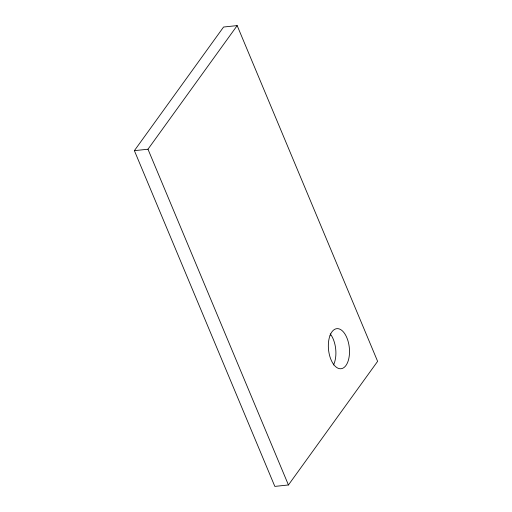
<?xml version="1.0" encoding="UTF-8"?>
<svg xmlns="http://www.w3.org/2000/svg" width="512" height="512" viewBox="0 0 512 512"><rect width="100%" height="100%" fill="white"/><g stroke="black" fill="none" stroke-linecap="round" stroke-linejoin="round"><path stroke-width="0.77" d="M134.381 150.65L223.571 27.027L237.171 25.6L377.619 361.35L288.429 484.973L274.829 486.4L134.381 150.65L147.981 149.222L237.171 25.6M147.981 149.222L288.429 484.973M330.202 333.843A20.147 10.438 84 0 1 333.498 364.973M330.086 335.322A20.147 10.438 84 0 0 338.278 368.333A20.147 10.438 84 0 0 348.397 342.419A20.147 10.438 84 0 0 330.086 335.322"/></g></svg>
